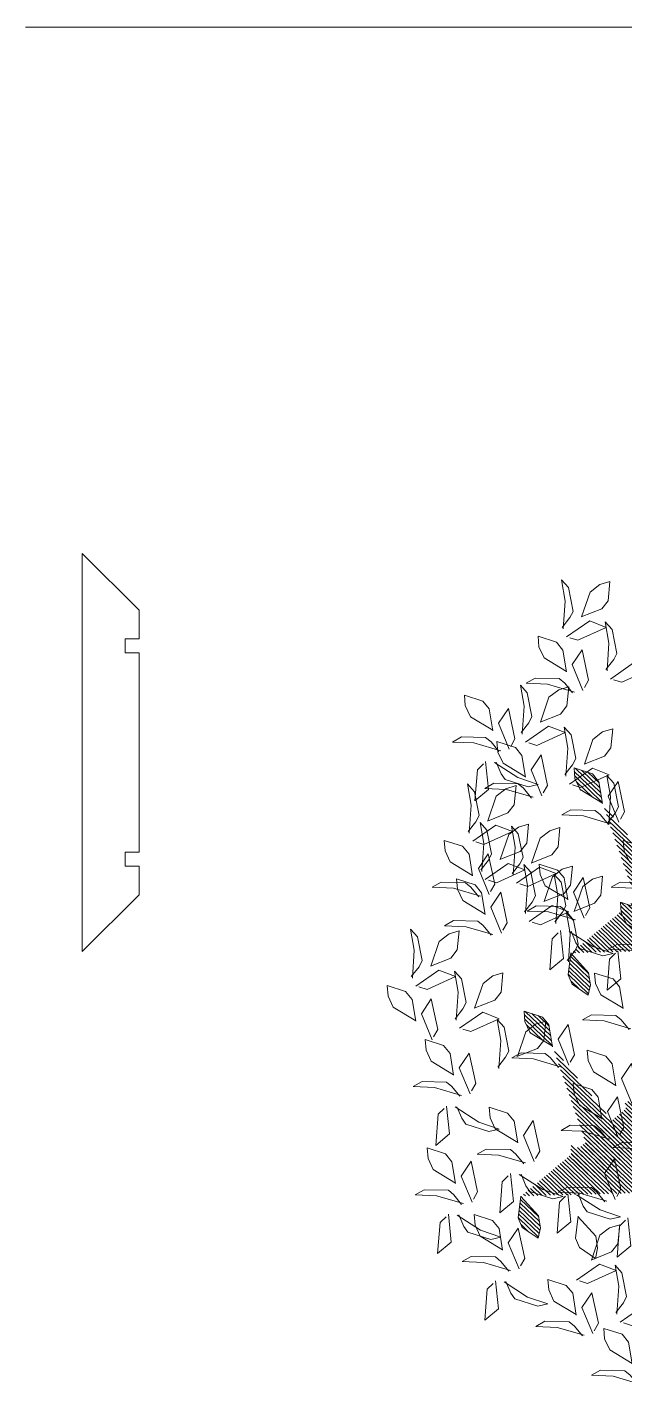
# Model space of a CAD drawing. Header units: centimetres. Extents: x 10243 to 22741, y 2279 to 4414.
# Drawn here: x 12146.83 to 12167.81, y 3099.18 to 3146.91 of the extents above; entities that cross this region are included whole.
import ezdxf

# ---------------------------------------------------------------- set-up
doc = ezdxf.new("R2010")
doc.units = ezdxf.units.CM
doc.header["$MEASUREMENT"] = 0
doc.layers.add('250', color=250, linetype='Continuous')
doc.layers.add('xxx_Auto_Kaplama_Ahşap', color=34, linetype='Continuous', lineweight=13)
pattern_1 = [(45, (-1654799.55744, 54995.25762), (-0.0105615167031, 0.0105615167031), [])]
pattern_2 = [(45, (-1654799.279671, 54994.033918), (-0.0105615167031, 0.0105615167031), [])]

# ---------------------------------------------------------------- blocks, each defined once
blk = doc.blocks.new('U1')
at = {"lineweight": 0}
h = blk.add_hatch(dxfattribs=at)
h.set_pattern_fill('ANSI31', color=63, scale=0.11949, style=0)
h.set_pattern_definition(pattern_1)
edge = h.paths.add_edge_path()
edge.add_line((-2359700.9468, 78421.3569), (-2359700.9309, 78421.4671))
edge.add_line((-2359700.9309, 78421.4671), (-2359700.8989, 78421.5079))
edge.add_line((-2359700.8989, 78421.5079), (-2359700.8066, 78421.5399))
edge.add_line((-2359700.8066, 78421.5399), (-2359700.8101, 78421.4866))
edge.add_line((-2359700.8101, 78421.4866), (-2359700.835, 78421.4298))
edge.add_line((-2359700.835, 78421.4298), (-2359700.9468, 78421.3589))
edge.add_line((-2359701.2277, 78421.5763), (-2359701.2117, 78421.6866))
edge.add_line((-2359701.2117, 78421.6866), (-2359701.1798, 78421.7274))
edge.add_line((-2359701.1798, 78421.7274), (-2359701.0874, 78421.7593))
edge.add_line((-2359701.0874, 78421.7593), (-2359701.091, 78421.7061))
edge.add_line((-2359701.091, 78421.7061), (-2359701.1159, 78421.6493))
edge.add_line((-2359701.1159, 78421.6493), (-2359701.2277, 78421.5783))
edge.add_line((-2359701.6141, 78421.9584), (-2359701.7183, 78421.9977))
edge.add_line((-2359701.7183, 78421.9977), (-2359701.7513, 78422.0377))
edge.add_line((-2359701.7513, 78422.0377), (-2359701.7626, 78422.1347))
edge.add_line((-2359701.7626, 78422.1347), (-2359701.7114, 78422.1198))
edge.add_line((-2359701.7114, 78422.1198), (-2359701.6613, 78422.0833))
edge.add_line((-2359701.6613, 78422.0833), (-2359701.6161, 78421.9588))
edge.add_line((-2359701.8674, 78421.4415), (-2359701.8516, 78421.3312))
edge.add_line((-2359701.8516, 78421.3312), (-2359701.8707, 78421.283))
edge.add_line((-2359701.8707, 78421.283), (-2359701.9503, 78421.2263))
edge.add_line((-2359701.9503, 78421.2263), (-2359701.9619, 78421.2784))
edge.add_line((-2359701.9619, 78421.2784), (-2359701.9541, 78421.3399))
edge.add_line((-2359701.9541, 78421.3399), (-2359701.8668, 78421.4396))
edge.add_line((-2359701.497, 78421.0393), (-2359701.4812, 78420.9291))
edge.add_line((-2359701.4812, 78420.9291), (-2359701.5003, 78420.8809))
edge.add_line((-2359701.5003, 78420.8809), (-2359701.5799, 78420.8242))
edge.add_line((-2359701.5799, 78420.8242), (-2359701.5915, 78420.8763))
edge.add_line((-2359701.5915, 78420.8763), (-2359701.5837, 78420.9378))
edge.add_line((-2359701.5837, 78420.9378), (-2359701.4964, 78421.0375))
edge.add_line((-2359700.7266, 78422.0401), (-2359700.7107, 78422.1503))
edge.add_line((-2359700.7107, 78422.1503), (-2359700.6787, 78422.1911))
edge.add_line((-2359700.6787, 78422.1911), (-2359700.5864, 78422.2231))
edge.add_line((-2359700.5864, 78422.2231), (-2359700.5899, 78422.1698))
edge.add_line((-2359700.5899, 78422.1698), (-2359700.6148, 78422.1131))
edge.add_line((-2359700.6148, 78422.1131), (-2359700.7266, 78422.0421))
at = {"lineweight": 0, "true_color": 0xf9de58}
h = blk.add_hatch(dxfattribs=at)
h.set_pattern_fill('ANSI31', color=41, scale=0.11949, style=0)
h.set_pattern_definition(pattern_1)
edge = h.paths.add_edge_path()
edge.add_line((-2359701.3172, 78421.8994), (-2359701.3012, 78422.0097))
edge.add_line((-2359701.3012, 78422.0097), (-2359701.2693, 78422.0505))
edge.add_line((-2359701.2693, 78422.0505), (-2359701.1769, 78422.0824))
edge.add_line((-2359701.1769, 78422.0824), (-2359701.1805, 78422.0292))
edge.add_line((-2359701.1805, 78422.0292), (-2359701.2054, 78421.9724))
edge.add_line((-2359701.2054, 78421.9724), (-2359701.3172, 78421.9014))
edge.add_line((-2359701.4545, 78421.5371), (-2359701.5587, 78421.5764))
edge.add_line((-2359701.5587, 78421.5764), (-2359701.5917, 78421.6164))
edge.add_line((-2359701.5917, 78421.6164), (-2359701.603, 78421.7135))
edge.add_line((-2359701.603, 78421.7135), (-2359701.5518, 78421.6985))
edge.add_line((-2359701.5518, 78421.6985), (-2359701.5017, 78421.662))
edge.add_line((-2359701.5017, 78421.662), (-2359701.4564, 78421.5375))
edge.add_line((-2359701.2863, 78421.2947), (-2359701.2705, 78421.1844))
edge.add_line((-2359701.2705, 78421.1844), (-2359701.2896, 78421.1362))
edge.add_line((-2359701.2896, 78421.1362), (-2359701.3692, 78421.0795))
edge.add_line((-2359701.3692, 78421.0795), (-2359701.3808, 78421.1316))
edge.add_line((-2359701.3808, 78421.1316), (-2359701.373, 78421.1931))
edge.add_line((-2359701.373, 78421.1931), (-2359701.2857, 78421.2928))
edge.add_line((-2359700.5519, 78421.2883), (-2359700.5361, 78421.178))
edge.add_line((-2359700.5361, 78421.178), (-2359700.5553, 78421.1298))
edge.add_line((-2359700.5553, 78421.1298), (-2359700.6348, 78421.0732))
edge.add_line((-2359700.6348, 78421.0732), (-2359700.6464, 78421.1252))
edge.add_line((-2359700.6464, 78421.1252), (-2359700.6386, 78421.1867))
edge.add_line((-2359700.6386, 78421.1867), (-2359700.5513, 78421.2864))
at = {"lineweight": 0, "true_color": 0x6c822b}
h = blk.add_hatch(dxfattribs=at)
h.set_pattern_fill('ANSI31', color=67, scale=0.11949, style=0)
h.set_pattern_definition(pattern_2)
edge = h.paths.add_edge_path()
edge.add_line((-2359700.669, 78420.1332), (-2359700.6531, 78420.2434))
edge.add_line((-2359700.6531, 78420.2434), (-2359700.6211, 78420.2842))
edge.add_line((-2359700.6211, 78420.2842), (-2359700.5288, 78420.3162))
edge.add_line((-2359700.5288, 78420.3162), (-2359700.5324, 78420.2629))
edge.add_line((-2359700.5324, 78420.2629), (-2359700.5572, 78420.2061))
edge.add_line((-2359700.5572, 78420.2061), (-2359700.6691, 78420.1352))
edge.add_line((-2359700.9499, 78420.3526), (-2359700.934, 78420.4629))
edge.add_line((-2359700.934, 78420.4629), (-2359700.902, 78420.5037))
edge.add_line((-2359700.902, 78420.5037), (-2359700.8097, 78420.5356))
edge.add_line((-2359700.8097, 78420.5356), (-2359700.8132, 78420.4824))
edge.add_line((-2359700.8132, 78420.4824), (-2359700.8381, 78420.4256))
edge.add_line((-2359700.8381, 78420.4256), (-2359700.9499, 78420.3546))
edge.add_line((-2359701.3364, 78420.7347), (-2359701.4406, 78420.774))
edge.add_line((-2359701.4406, 78420.774), (-2359701.4736, 78420.814))
edge.add_line((-2359701.4736, 78420.814), (-2359701.4849, 78420.911))
edge.add_line((-2359701.4849, 78420.911), (-2359701.4336, 78420.8961))
edge.add_line((-2359701.4336, 78420.8961), (-2359701.3835, 78420.8596))
edge.add_line((-2359701.3835, 78420.8596), (-2359701.3383, 78420.7351))
edge.add_line((-2359701.5896, 78420.2178), (-2359701.5738, 78420.1075))
edge.add_line((-2359701.5738, 78420.1075), (-2359701.5929, 78420.0593))
edge.add_line((-2359701.5929, 78420.0593), (-2359701.6725, 78420.0026))
edge.add_line((-2359701.6725, 78420.0026), (-2359701.6841, 78420.0547))
edge.add_line((-2359701.6841, 78420.0547), (-2359701.6763, 78420.1162))
edge.add_line((-2359701.6763, 78420.1162), (-2359701.589, 78420.2159))
edge.add_line((-2359701.2192, 78419.8156), (-2359701.2034, 78419.7054))
edge.add_line((-2359701.2034, 78419.7054), (-2359701.2226, 78419.6572))
edge.add_line((-2359701.2226, 78419.6572), (-2359701.3021, 78419.6005))
edge.add_line((-2359701.3021, 78419.6005), (-2359701.3138, 78419.6526))
edge.add_line((-2359701.3138, 78419.6526), (-2359701.3059, 78419.7141))
edge.add_line((-2359701.3059, 78419.7141), (-2359701.2186, 78419.8138))
edge.add_line((-2359700.4488, 78420.8164), (-2359700.4329, 78420.9266))
edge.add_line((-2359700.4329, 78420.9266), (-2359700.4009, 78420.9674))
edge.add_line((-2359700.4009, 78420.9674), (-2359700.3086, 78420.9994))
edge.add_line((-2359700.3086, 78420.9994), (-2359700.3122, 78420.9461))
edge.add_line((-2359700.3122, 78420.9461), (-2359700.337, 78420.8894))
edge.add_line((-2359700.337, 78420.8894), (-2359700.4489, 78420.8184))
h = blk.add_hatch(dxfattribs=at)
h.set_pattern_fill('ANSI31', color=67, scale=0.11949, style=0)
h.set_pattern_definition(pattern_2)
edge = h.paths.add_edge_path()
edge.add_line((-2359701.0394, 78420.6757), (-2359701.0235, 78420.786))
edge.add_line((-2359701.0235, 78420.786), (-2359700.9915, 78420.8268))
edge.add_line((-2359700.9915, 78420.8268), (-2359700.8992, 78420.8587))
edge.add_line((-2359700.8992, 78420.8587), (-2359700.9027, 78420.8055))
edge.add_line((-2359700.9027, 78420.8055), (-2359700.9276, 78420.7487))
edge.add_line((-2359700.9276, 78420.7487), (-2359701.0394, 78420.6777))
edge.add_line((-2359701.1767, 78420.3134), (-2359701.2809, 78420.3527))
edge.add_line((-2359701.2809, 78420.3527), (-2359701.3139, 78420.3927))
edge.add_line((-2359701.3139, 78420.3927), (-2359701.3252, 78420.4898))
edge.add_line((-2359701.3252, 78420.4898), (-2359701.274, 78420.4748))
edge.add_line((-2359701.274, 78420.4748), (-2359701.2239, 78420.4383))
edge.add_line((-2359701.2239, 78420.4383), (-2359701.1787, 78420.3138))
edge.add_line((-2359701.0085, 78420.071), (-2359700.9927, 78419.9607))
edge.add_line((-2359700.9927, 78419.9607), (-2359701.0119, 78419.9125))
edge.add_line((-2359701.0119, 78419.9125), (-2359701.0914, 78419.8558))
edge.add_line((-2359701.0914, 78419.8558), (-2359701.103, 78419.9079))
edge.add_line((-2359701.103, 78419.9079), (-2359701.0952, 78419.9694))
edge.add_line((-2359701.0952, 78419.9694), (-2359701.0079, 78420.0691))
edge.add_line((-2359700.2742, 78420.0646), (-2359700.2584, 78419.9543))
edge.add_line((-2359700.2584, 78419.9543), (-2359700.2775, 78419.9061))
edge.add_line((-2359700.2775, 78419.9061), (-2359700.3571, 78419.8495))
edge.add_line((-2359700.3571, 78419.8495), (-2359700.3687, 78419.9015))
edge.add_line((-2359700.3687, 78419.9015), (-2359700.3609, 78419.963))
edge.add_line((-2359700.3609, 78419.963), (-2359700.2736, 78420.0627))
at = {"color": 67, "lineweight": 0, "true_color": 0x6c822b}
for points in [[(-2359700.758, 78422.7181), (-2359700.7981, 78422.7669), (-2359700.8149, 78422.7979), (-2359700.7937, 78422.9187), (-2359700.7595, 78422.9584), (-2359700.7759, 78422.8511), (-2359700.7633, 78422.7102)], [(-2359700.5785, 78422.882), (-2359700.6192, 78422.8684), (-2359700.7638, 78422.9304), (-2359700.6808, 78422.9649), (-2359700.5625, 78422.8861)], [(-2359700.647, 78422.6288), (-2359700.6691, 78422.6656), (-2359700.6397, 78422.8202), (-2359700.5881, 78422.7466), (-2359700.6397, 78422.6141)], [(-2359700.7956, 78422.665), (-2359700.8363, 78422.6514), (-2359700.9809, 78422.7134), (-2359700.8979, 78422.7479), (-2359700.7796, 78422.669)], [(-2359700.5871, 78422.6035), (-2359700.548, 78422.6532), (-2359700.5214, 78422.6763), (-2359700.3989, 78422.6816), (-2359700.3527, 78422.6567), (-2359700.461, 78422.6496), (-2359700.596, 78422.6071)], [(-2359700.4201, 78422.458), (-2359700.5243, 78422.4973), (-2359700.5572, 78422.5373), (-2359700.5686, 78422.6343), (-2359700.5173, 78422.6194), (-2359700.4672, 78422.5829), (-2359700.422, 78422.4584)], [(-2359700.6372, 78422.241), (-2359700.7414, 78422.2803), (-2359700.7744, 78422.3203), (-2359700.7857, 78422.4173), (-2359700.7344, 78422.4024), (-2359700.6843, 78422.3659), (-2359700.6391, 78422.2413)], [(-2359700.5395, 78422.1903), (-2359700.5796, 78422.2391), (-2359700.5964, 78422.2701), (-2359700.5752, 78422.3909), (-2359700.541, 78422.4306), (-2359700.5574, 78422.3233), (-2359700.5449, 78422.1824)], [(-2359700.36, 78422.3542), (-2359700.4007, 78422.3406), (-2359700.5453, 78422.4026), (-2359700.4623, 78422.4371), (-2359700.3441, 78422.3583)], [(-2359700.4286, 78422.101), (-2359700.4507, 78422.1378), (-2359700.4212, 78422.2924), (-2359700.3697, 78422.2188), (-2359700.4212, 78422.0863)], [(-2359700.1942, 78422.2604), (-2359700.2176, 78422.2017), (-2359700.2367, 78422.1721), (-2359700.3527, 78422.1324), (-2359700.404, 78422.1432), (-2359700.3021, 78422.1806), (-2359700.1846, 78422.2595)], [(-2359700.7502, 78421.9414), (-2359700.7903, 78421.9902), (-2359700.8071, 78422.0212), (-2359700.786, 78422.142), (-2359700.7518, 78422.1817), (-2359700.7681, 78422.0744), (-2359700.7556, 78421.9335)], [(-2359700.5771, 78422.1372), (-2359700.6178, 78422.1236), (-2359700.7624, 78422.1856), (-2359700.6795, 78422.2201), (-2359700.5612, 78422.1412)], [(-2359700.7266, 78422.0401), (-2359700.7107, 78422.1503), (-2359700.6787, 78422.1911), (-2359700.5864, 78422.2231), (-2359700.5899, 78422.1698), (-2359700.6148, 78422.1131), (-2359700.7266, 78422.0421)], [(-2359700.815, 78421.9591), (-2359700.8371, 78421.9959), (-2359700.8076, 78422.1505), (-2359700.7561, 78422.0769), (-2359700.8076, 78421.9444)], [(-2359700.3687, 78422.0757), (-2359700.3296, 78422.1254), (-2359700.303, 78422.1485), (-2359700.1805, 78422.1538), (-2359700.1343, 78422.129), (-2359700.2426, 78422.1219), (-2359700.3775, 78422.0793)], [(-2359700.1432, 78421.9636), (-2359700.2474, 78422.0029), (-2359700.2804, 78422.0429), (-2359700.2917, 78422.1399), (-2359700.2404, 78422.125), (-2359700.1903, 78422.0885), (-2359700.1451, 78421.964)], [(-2359700.755, 78421.9338), (-2359700.716, 78421.9835), (-2359700.6893, 78422.0066), (-2359700.5668, 78422.0119), (-2359700.5207, 78421.9871), (-2359700.629, 78421.98), (-2359700.7639, 78421.9374)], [(-2359700.3603, 78421.7466), (-2359700.4645, 78421.7859), (-2359700.4975, 78421.8259), (-2359700.5088, 78421.9229), (-2359700.4576, 78421.908), (-2359700.4074, 78421.8715), (-2359700.3622, 78421.7469)], [(-2359700.2023, 78421.7679), (-2359700.3065, 78421.8072), (-2359700.3395, 78421.8472), (-2359700.3508, 78421.9443), (-2359700.2996, 78421.9293), (-2359700.2495, 78421.8928), (-2359700.2042, 78421.7683)], [(-2359700.2626, 78421.6959), (-2359700.3027, 78421.7447), (-2359700.3195, 78421.7757), (-2359700.2983, 78421.8965), (-2359700.2641, 78421.9362), (-2359700.2805, 78421.8289), (-2359700.268, 78421.688)], [(-2359700.0831, 78421.8598), (-2359700.1238, 78421.8462), (-2359700.2684, 78421.9082), (-2359700.1854, 78421.9427), (-2359700.0672, 78421.8639)], [(-2359700.1046, 78421.7173), (-2359700.1447, 78421.7661), (-2359700.1615, 78421.7971), (-2359700.1403, 78421.9179), (-2359700.1061, 78421.9576), (-2359700.1225, 78421.8503), (-2359700.11, 78421.7094)], [(-2359700.9679, 78421.6691), (-2359700.9519, 78421.7793), (-2359700.92, 78421.8201), (-2359700.8276, 78421.8521), (-2359700.8312, 78421.7988), (-2359700.856, 78421.7421), (-2359700.9679, 78421.6711)], [(-2359700.1517, 78421.6066), (-2359700.1738, 78421.6434), (-2359700.1443, 78421.798), (-2359700.0928, 78421.7244), (-2359700.1443, 78421.5919)], [(-2359700.4194, 78421.5509), (-2359700.5236, 78421.5902), (-2359700.5566, 78421.6302), (-2359700.5679, 78421.7273), (-2359700.5167, 78421.7123), (-2359700.4666, 78421.6758), (-2359700.4213, 78421.5513)], [(-2359700.541, 78421.5578), (-2359700.5251, 78421.668), (-2359700.4931, 78421.7088), (-2359700.4008, 78421.7408), (-2359700.4043, 78421.6875), (-2359700.4292, 78421.6308), (-2359700.5411, 78421.5598)], [(-2359700.3217, 78421.5003), (-2359700.3618, 78421.5491), (-2359700.3786, 78421.5801), (-2359700.3575, 78421.7009), (-2359700.3233, 78421.7406), (-2359700.3396, 78421.6333), (-2359700.3271, 78421.4923)], [(-2359700.1422, 78421.6642), (-2359700.1829, 78421.6506), (-2359700.3275, 78421.7126), (-2359700.2446, 78421.7471), (-2359700.1263, 78421.6682)], [(-2359700.9963, 78421.5628), (-2359700.9572, 78421.6125), (-2359700.9306, 78421.6356), (-2359700.8081, 78421.6409), (-2359700.7619, 78421.6161), (-2359700.8702, 78421.609), (-2359701.0052, 78421.5664)], [(-2359700.571, 78421.4976), (-2359700.6752, 78421.5369), (-2359700.7082, 78421.5769), (-2359700.7195, 78421.674), (-2359700.6683, 78421.659), (-2359700.6182, 78421.6225), (-2359700.5729, 78421.498)], [(-2359700.6294, 78421.4768), (-2359700.6515, 78421.5136), (-2359700.622, 78421.6682), (-2359700.5705, 78421.5946), (-2359700.622, 78421.4621)], [(-2359700.4733, 78421.447), (-2359700.5135, 78421.4958), (-2359700.5302, 78421.5268), (-2359700.5091, 78421.6476), (-2359700.4749, 78421.6873), (-2359700.4913, 78421.58), (-2359700.4787, 78421.4391)], [(-2359700.1224, 78421.492), (-2359700.1065, 78421.6022), (-2359700.0745, 78421.643), (-2359699.9822, 78421.675), (-2359699.9858, 78421.6217), (-2359700.0106, 78421.5649), (-2359700.1225, 78421.4939)], [(-2359700.2108, 78421.411), (-2359700.2329, 78421.4478), (-2359700.2034, 78421.6024), (-2359700.1519, 78421.5288), (-2359700.2034, 78421.3963)], [(-2359700.9468, 78421.3569), (-2359700.9309, 78421.4671), (-2359700.8989, 78421.5079), (-2359700.8066, 78421.5399), (-2359700.8101, 78421.4866), (-2359700.835, 78421.4298), (-2359700.9468, 78421.3589)], [(-2359700.5325, 78421.2513), (-2359700.5726, 78421.3002), (-2359700.5894, 78421.3311), (-2359700.5682, 78421.4519), (-2359700.534, 78421.4917), (-2359700.5504, 78421.3844), (-2359700.5378, 78421.2434)], [(-2359700.5695, 78421.4515), (-2359700.5304, 78421.5012), (-2359700.5038, 78421.5243), (-2359700.3813, 78421.5296), (-2359700.3351, 78421.5048), (-2359700.4434, 78421.4977), (-2359700.5783, 78421.4551)], [(-2359700.3594, 78421.4472), (-2359700.4001, 78421.4335), (-2359700.5447, 78421.4956), (-2359700.4617, 78421.5301), (-2359700.3434, 78421.4512)], [(-2359700.1509, 78421.3857), (-2359700.1118, 78421.4354), (-2359700.0852, 78421.4584), (-2359699.9627, 78421.4638), (-2359699.9165, 78421.4389), (-2359700.0248, 78421.4318), (-2359700.1598, 78421.3892)], [(-2359700.5546, 78421.3983), (-2359700.5781, 78421.3396), (-2359700.5971, 78421.3099), (-2359700.7131, 78421.2703), (-2359700.7644, 78421.2811), (-2359700.6625, 78421.3184), (-2359700.5451, 78421.3974)], [(-2359700.49, 78421.3909), (-2359700.4584, 78421.3618), (-2359700.4431, 78421.2052), (-2359700.5133, 78421.2613), (-2359700.5012, 78421.4029)], [(-2359700.9752, 78421.2506), (-2359700.9362, 78421.3003), (-2359700.9096, 78421.3234), (-2359700.787, 78421.3287), (-2359700.7409, 78421.3038), (-2359700.8492, 78421.2967), (-2359700.9841, 78421.2542)], [(-2359700.7773, 78421.2824), (-2359700.7458, 78421.2533), (-2359700.7304, 78421.0967), (-2359700.8006, 78421.1528), (-2359700.7886, 78421.2944)], [(-2359700.0577, 78421.0187), (-2359700.162, 78421.058), (-2359700.1949, 78421.098), (-2359700.2062, 78421.1951), (-2359700.155, 78421.1801), (-2359700.1049, 78421.1436), (-2359700.0597, 78421.0191)], [(-2359699.9601, 78420.968), (-2359700.0002, 78421.0169), (-2359700.017, 78421.0479), (-2359699.9958, 78421.1687), (-2359699.9616, 78421.2084), (-2359699.978, 78421.1011), (-2359699.9655, 78420.9601)], [(-2359700.838, 78420.895), (-2359700.7989, 78420.9447), (-2359700.7723, 78420.9677), (-2359700.6498, 78420.973), (-2359700.6036, 78420.9482), (-2359700.7119, 78420.9411), (-2359700.8468, 78420.8985)], [(-2359700.4488, 78420.8164), (-2359700.4329, 78420.9266), (-2359700.4009, 78420.9674), (-2359700.3086, 78420.9994), (-2359700.3122, 78420.9461), (-2359700.337, 78420.8894), (-2359700.4489, 78420.8184)], [(-2359700.2685, 78420.7698), (-2359700.3727, 78420.8091), (-2359700.4057, 78420.8491), (-2359700.417, 78420.9461), (-2359700.3657, 78420.9312), (-2359700.3156, 78420.8947), (-2359700.2704, 78420.7702)], [(-2359700.1708, 78420.7191), (-2359700.2109, 78420.768), (-2359700.2277, 78420.7989), (-2359700.2065, 78420.9197), (-2359700.1723, 78420.9595), (-2359700.1887, 78420.8522), (-2359700.1762, 78420.7112)], [(-2359699.9977, 78420.915), (-2359700.0384, 78420.9013), (-2359700.183, 78420.9634), (-2359700.1, 78420.9979), (-2359699.9817, 78420.919)], [(-2359700.5372, 78420.7354), (-2359700.5593, 78420.7722), (-2359700.5298, 78420.9268), (-2359700.4783, 78420.8532), (-2359700.5298, 78420.7207)], [(-2359700.7643, 78420.6123), (-2359700.7484, 78420.7226), (-2359700.7164, 78420.7634), (-2359700.6241, 78420.7953), (-2359700.6276, 78420.7421), (-2359700.6525, 78420.6853), (-2359700.7644, 78420.6143)], [(-2359700.4773, 78420.7101), (-2359700.4382, 78420.7598), (-2359700.4116, 78420.7829), (-2359700.2891, 78420.7882), (-2359700.2429, 78420.7634), (-2359700.3512, 78420.7563), (-2359700.4862, 78420.7137)], [(-2359700.035, 78420.6012), (-2359700.0571, 78420.638), (-2359700.0277, 78420.7926), (-2359699.9761, 78420.719), (-2359700.0277, 78420.5865)], [(-2359700.8527, 78420.5314), (-2359700.8748, 78420.5682), (-2359700.8453, 78420.7228), (-2359700.7938, 78420.6491), (-2359700.8453, 78420.5167)], [(-2359700.6901, 78420.4454), (-2359700.6741, 78420.5556), (-2359700.6422, 78420.5964), (-2359700.5499, 78420.6284), (-2359700.5534, 78420.5751), (-2359700.5783, 78420.5184), (-2359700.6901, 78420.4474)], [(-2359699.9751, 78420.5759), (-2359699.9361, 78420.6256), (-2359699.9094, 78420.6486), (-2359699.7869, 78420.654), (-2359699.7408, 78420.6291), (-2359699.8491, 78420.622), (-2359699.984, 78420.5794)], [(-2359700.7785, 78420.3644), (-2359700.8005, 78420.4012), (-2359700.7711, 78420.5558), (-2359700.7195, 78420.4822), (-2359700.7711, 78420.3497)], [(-2359700.2632, 78420.3341), (-2359700.2473, 78420.4443), (-2359700.2153, 78420.4851), (-2359700.123, 78420.5171), (-2359700.1266, 78420.4638), (-2359700.1514, 78420.4071), (-2359700.2633, 78420.3361)], [(-2359699.9603, 78420.5226), (-2359699.9837, 78420.4639), (-2359700.0028, 78420.4343), (-2359700.1188, 78420.3946), (-2359700.1701, 78420.4054), (-2359700.0682, 78420.4428), (-2359699.9508, 78420.5217)], [(-2359700.7185, 78420.3391), (-2359700.6795, 78420.3888), (-2359700.6528, 78420.4119), (-2359700.5303, 78420.4172), (-2359700.4842, 78420.3924), (-2359700.5925, 78420.3853), (-2359700.7274, 78420.3427)], [(-2359700.3516, 78420.2531), (-2359700.3737, 78420.2899), (-2359700.3442, 78420.4445), (-2359700.2927, 78420.3709), (-2359700.3442, 78420.2384)], [(-2359700.9784, 78420.2464), (-2359700.9393, 78420.2961), (-2359700.9127, 78420.3191), (-2359700.7901, 78420.3244), (-2359700.744, 78420.2996), (-2359700.8523, 78420.2925), (-2359700.9872, 78420.2499)], [(-2359700.2917, 78420.2278), (-2359700.2526, 78420.2775), (-2359700.226, 78420.3006), (-2359700.1035, 78420.3059), (-2359700.0573, 78420.2811), (-2359700.1656, 78420.274), (-2359700.3006, 78420.2314)], [(-2359700.7574, 78420.0522), (-2359700.7795, 78420.089), (-2359700.75, 78420.2436), (-2359700.6985, 78420.17), (-2359700.75, 78420.0375)], [(-2359700.0336, 78420.0538), (-2359700.0557, 78420.0906), (-2359700.0263, 78420.2452), (-2359699.9747, 78420.1716), (-2359700.0263, 78420.0391)], [(-2359700.2768, 78420.1746), (-2359700.3003, 78420.1159), (-2359700.3193, 78420.0862), (-2359700.4354, 78420.0466), (-2359700.4867, 78420.0574), (-2359700.3848, 78420.0947), (-2359700.2673, 78420.1737)], [(-2359700.2122, 78420.1672), (-2359700.1806, 78420.1381), (-2359700.1653, 78419.9815), (-2359700.2355, 78420.0376), (-2359700.2234, 78420.1792)], [(-2359700.5642, 78420.0661), (-2359700.5877, 78420.0074), (-2359700.6067, 78419.9777), (-2359700.7227, 78419.9381), (-2359700.774, 78419.9489), (-2359700.6721, 78419.9862), (-2359700.5547, 78420.0652)], [(-2359700.6975, 78420.0269), (-2359700.6584, 78420.0766), (-2359700.6318, 78420.0997), (-2359700.5093, 78420.105), (-2359700.4631, 78420.0801), (-2359700.5714, 78420.073), (-2359700.7064, 78420.0305)], [(-2359700.4996, 78420.0587), (-2359700.468, 78420.0296), (-2359700.4527, 78419.873), (-2359700.5229, 78419.9291), (-2359700.5108, 78420.0707)], [(-2359700.2742, 78420.0646), (-2359700.2584, 78419.9543), (-2359700.2775, 78419.9061), (-2359700.3571, 78419.8495), (-2359700.3687, 78419.9015), (-2359700.3609, 78419.963), (-2359700.2736, 78420.0627)], [(-2359700.1759, 78419.7927), (-2359700.1599, 78419.903), (-2359700.128, 78419.9438), (-2359700.0357, 78419.9757), (-2359700.0392, 78419.9225), (-2359700.0641, 78419.8657), (-2359700.1759, 78419.7947)], [(-2359700.7997, 78419.931), (-2359700.7681, 78419.9019), (-2359700.7528, 78419.7453), (-2359700.823, 78419.8014), (-2359700.8109, 78419.9431)], [(-2359700.6211, 78419.7331), (-2359700.7253, 78419.7724), (-2359700.7583, 78419.8124), (-2359700.7696, 78419.9094), (-2359700.7184, 78419.8945), (-2359700.6683, 78419.858), (-2359700.623, 78419.7335)], [(-2359700.5615, 78419.9561), (-2359700.5457, 78419.8458), (-2359700.5649, 78419.7976), (-2359700.6444, 78419.7409), (-2359700.656, 78419.793), (-2359700.6482, 78419.8545), (-2359700.5609, 78419.9542)], [(-2359699.9589, 78419.9753), (-2359699.9823, 78419.9166), (-2359700.0014, 78419.8869), (-2359700.1174, 78419.8472), (-2359700.1687, 78419.8581), (-2359700.0668, 78419.8954), (-2359699.9493, 78419.9744)], [(-2359700.2642, 78419.7118), (-2359700.2863, 78419.7486), (-2359700.2569, 78419.9031), (-2359700.2053, 78419.8295), (-2359700.2569, 78419.697)], [(-2359700.7405, 78419.4654), (-2359700.7806, 78419.5143), (-2359700.7974, 78419.5452), (-2359700.7763, 78419.666), (-2359700.7421, 78419.7058), (-2359700.7584, 78419.5985), (-2359700.7459, 78419.4575)], [(-2359700.561, 78419.6294), (-2359700.6017, 78419.6157), (-2359700.7463, 78419.6778), (-2359700.6634, 78419.7123), (-2359700.5451, 78419.6334)], [(-2359700.2043, 78419.6864), (-2359700.1653, 78419.7361), (-2359700.1386, 78419.7592), (-2359700.0161, 78419.7645), (-2359699.97, 78419.7397), (-2359700.0783, 78419.7326), (-2359700.2132, 78419.69)], [(-2359700.5412, 78419.4571), (-2359700.5253, 78419.5674), (-2359700.4933, 78419.6082), (-2359700.401, 78419.6401), (-2359700.4046, 78419.5869), (-2359700.4294, 78419.5301), (-2359700.5413, 78419.4591)], [(-2359700.6296, 78419.3762), (-2359700.6517, 78419.413), (-2359700.6222, 78419.5675), (-2359700.5707, 78419.4939), (-2359700.6222, 78419.3614)], [(-2359700.7782, 78419.4124), (-2359700.8189, 78419.3987), (-2359700.9635, 78419.4608), (-2359700.8805, 78419.4952), (-2359700.7622, 78419.4164)], [(-2359700.5697, 78419.3508), (-2359700.5306, 78419.4005), (-2359700.504, 78419.4236), (-2359700.3815, 78419.4289), (-2359700.3353, 78419.4041), (-2359700.4436, 78419.397), (-2359700.5786, 78419.3544)], [(-2359700.8183, 78419.2041), (-2359700.8024, 78419.3143), (-2359700.7704, 78419.3552), (-2359700.6781, 78419.3871), (-2359700.6816, 78419.3339), (-2359700.7065, 78419.2771), (-2359700.8183, 78419.2061)]]:
    blk.add_lwpolyline(points, dxfattribs=at)
at = {"color": 63, "lineweight": 0}
for points in [[(-2359700.3002, 78421.6428), (-2359700.3409, 78421.6292), (-2359700.4855, 78421.6912), (-2359700.4026, 78421.7257), (-2359700.2843, 78421.6468)], [(-2359700.5519, 78421.2883), (-2359700.5361, 78421.178), (-2359700.5553, 78421.1298), (-2359700.6348, 78421.0732), (-2359700.6464, 78421.1252), (-2359700.6386, 78421.1867), (-2359700.5513, 78421.2864)], [(-2359700.8095, 78421.0012), (-2359700.7936, 78421.1115), (-2359700.7616, 78421.1523), (-2359700.6693, 78421.1842), (-2359700.6728, 78421.131), (-2359700.6977, 78421.0742), (-2359700.8096, 78421.0032)]]:
    blk.add_lwpolyline(points, dxfattribs=at)
at = {"layer": '250', "lineweight": 0}
for points in [[(-2359700.6385, 78422.9858), (-2359700.7427, 78423.0251), (-2359700.7757, 78423.0651), (-2359700.787, 78423.1621), (-2359700.7358, 78423.1472), (-2359700.6857, 78423.1107), (-2359700.6404, 78422.9861)], [(-2359700.5408, 78422.9351), (-2359700.581, 78422.9839), (-2359700.5978, 78423.0149), (-2359700.5766, 78423.1357), (-2359700.5424, 78423.1754), (-2359700.5588, 78423.0681), (-2359700.5462, 78422.9272)], [(-2359700.5587, 78422.7098), (-2359700.5427, 78422.82), (-2359700.5108, 78422.8608), (-2359700.4184, 78422.8928), (-2359700.422, 78422.8395), (-2359700.4468, 78422.7828), (-2359700.5587, 78422.7118)], [(-2359700.3224, 78422.4073), (-2359700.3625, 78422.4561), (-2359700.3793, 78422.4871), (-2359700.3581, 78422.6079), (-2359700.3239, 78422.6476), (-2359700.3403, 78422.5403), (-2359700.3278, 78422.3994)], [(-2359700.1806, 78422.42), (-2359700.1646, 78422.5302), (-2359700.1327, 78422.571), (-2359700.0403, 78422.603), (-2359700.0439, 78422.5497), (-2359700.0687, 78422.4929), (-2359700.1806, 78422.4219)], [(-2359700.2689, 78422.339), (-2359700.291, 78422.3758), (-2359700.2616, 78422.5304), (-2359700.21, 78422.4568), (-2359700.2616, 78422.3243)], [(-2359700.209, 78422.3137), (-2359700.1699, 78422.3634), (-2359700.1433, 78422.3864), (-2359700.0208, 78422.3918), (-2359699.9746, 78422.3669), (-2359700.0829, 78422.3598), (-2359700.2179, 78422.3172)], [(-2359700.3402, 78422.182), (-2359700.3243, 78422.2922), (-2359700.2923, 78422.333), (-2359700.2, 78422.365), (-2359700.2035, 78422.3117), (-2359700.2284, 78422.255), (-2359700.3402, 78422.184)], [(-2359700.1295, 78422.2531), (-2359700.098, 78422.224), (-2359700.0826, 78422.0674), (-2359700.1528, 78422.1235), (-2359700.1408, 78422.2651)], [(-2359700.0455, 78421.9129), (-2359700.0856, 78421.9617), (-2359700.1024, 78421.9927), (-2359700.0812, 78422.1135), (-2359700.047, 78422.1532), (-2359700.0634, 78422.0459), (-2359700.0509, 78421.905)], [(-2359700.0633, 78421.6876), (-2359700.0474, 78421.7978), (-2359700.0154, 78421.8386), (-2359699.9231, 78421.8706), (-2359699.9266, 78421.8173), (-2359699.9515, 78421.7606), (-2359700.0633, 78421.6896)], [(-2359700.0918, 78421.5813), (-2359700.0527, 78421.631), (-2359700.0261, 78421.6541), (-2359699.9036, 78421.6594), (-2359699.8574, 78421.6346), (-2359699.9657, 78421.6275), (-2359700.1006, 78421.5849)], [(-2359699.743, 78421.1851), (-2359699.7831, 78421.2339), (-2359699.7999, 78421.2649), (-2359699.7787, 78421.3857), (-2359699.7445, 78421.4254), (-2359699.7609, 78421.3181), (-2359699.7483, 78421.1772)], [(-2359699.8406, 78421.2357), (-2359699.9448, 78421.275), (-2359699.9778, 78421.315), (-2359699.9891, 78421.4121), (-2359699.9379, 78421.3971), (-2359699.8878, 78421.3606), (-2359699.8426, 78421.2361)], [(-2359699.7806, 78421.132), (-2359699.8213, 78421.1184), (-2359699.9659, 78421.1804), (-2359699.8829, 78421.2149), (-2359699.7646, 78421.136)], [(-2359699.7608, 78420.9598), (-2359699.7448, 78421.07), (-2359699.7129, 78421.1108), (-2359699.6206, 78421.1427), (-2359699.6241, 78421.0895), (-2359699.649, 78421.0327), (-2359699.7608, 78420.9617)], [(-2359699.8491, 78420.8788), (-2359699.8712, 78420.9156), (-2359699.8418, 78421.0702), (-2359699.7902, 78420.9966), (-2359699.8418, 78420.8641)], [(-2359699.9467, 78420.6822), (-2359699.9307, 78420.7924), (-2359699.8988, 78420.8332), (-2359699.8064, 78420.8652), (-2359699.81, 78420.8119), (-2359699.8349, 78420.7551), (-2359699.9467, 78420.6841)], [(-2359699.8957, 78420.5153), (-2359699.8641, 78420.4862), (-2359699.8487, 78420.3296), (-2359699.9189, 78420.3856), (-2359699.9069, 78420.5273)], [(-2359699.9453, 78420.1348), (-2359699.9293, 78420.245), (-2359699.8974, 78420.2858), (-2359699.805, 78420.3178), (-2359699.8086, 78420.2645), (-2359699.8334, 78420.2077), (-2359699.9453, 78420.1368)], [(-2359699.9737, 78420.0285), (-2359699.9346, 78420.0782), (-2359699.908, 78420.1013), (-2359699.7855, 78420.1066), (-2359699.7393, 78420.0817), (-2359699.8476, 78420.0746), (-2359699.9826, 78420.0321)], [(-2359699.8942, 78419.9679), (-2359699.8627, 78419.9388), (-2359699.8473, 78419.7822), (-2359699.9175, 78419.8383), (-2359699.9055, 78419.9799)], [(-2359700.1895, 78419.6332), (-2359700.2129, 78419.5745), (-2359700.232, 78419.5449), (-2359700.348, 78419.5052), (-2359700.3993, 78419.516), (-2359700.2974, 78419.5534), (-2359700.18, 78419.6323)], [(-2359700.1249, 78419.6258), (-2359700.0933, 78419.5967), (-2359700.0779, 78419.4401), (-2359700.1481, 78419.4962), (-2359700.1361, 78419.6379)], [(-2359700.8467, 78419.0978), (-2359700.8077, 78419.1475), (-2359700.781, 78419.1706), (-2359700.6585, 78419.1759), (-2359700.6124, 78419.1511), (-2359700.7207, 78419.144), (-2359700.8556, 78419.1014)]]:
    blk.add_lwpolyline(points, dxfattribs=at)
blk = doc.blocks.new('çıta')
at = {"layer": 'xxx_Auto_Kaplama_Ahşap'}
blk.add_lwpolyline([(2452.114, 1964.117), (2466.114, 1964.117), (2464.114, 1962.117), (2463.114, 1962.117), (2463.114, 1962.617), (2462.614, 1962.617), (2462.614, 1962.117), (2455.614, 1962.117), (2455.614, 1962.617), (2455.114, 1962.617), (2455.114, 1962.117), (2454.114, 1962.117), (2452.114, 1964.117)], dxfattribs=at)

msp = doc.modelspace()

# ---------------------------------------------------------------- linework, layer by layer
at = {"layer": 'xxx_Auto_Kaplama_Ahşap'}
msp.add_line((12271.762, 3146.912), (12146.762, 3146.912), dxfattribs=at)

# ---------------------------------------------------------------- block references
at = {"extrusion": (7.374e-13, 3.02e-14, -1), "xscale": 6.952506840120427, "yscale": 6.952506840120427, "zscale": 6.952506840120427, "rotation": 358.8247405303607}
msp.add_blockref('U1', (16379034.121, -878490.772, 0), dxfattribs=at)
at = {"layer": 'xxx_Auto_Kaplama_Ahşap', "rotation": 89.99999999999994}
msp.add_blockref('çıta', (14112.879, 662.297), dxfattribs=at)

doc.saveas('drawing.dxf')
